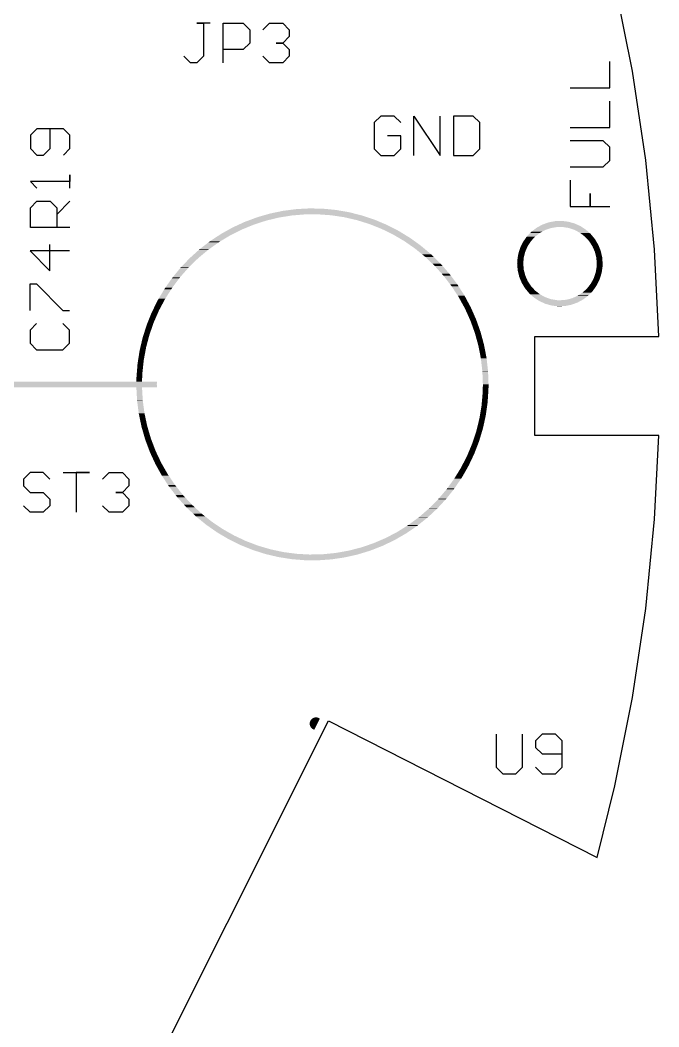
# Model space of a CAD drawing. Extents: x 0 to 3.48, y -0.08 to 2.34.
# Drawn here: x 2.405 to 2.913, y 0.474 to 1.274 of the extents above; entities that cross this region are included whole.
import ezdxf

# ---------------------------------------------------------------- set-up
doc = ezdxf.new("R2010")
doc.units = 0
for name, color, linetype in [('GBS', 7, 'Continuous'), ('GKO', 7, 'Continuous'), ('GTO', 7, 'Continuous')]:
    doc.layers.add(name, color=color, linetype=linetype)

msp = doc.modelspace()

# ---------------------------------------------------------------- linework, layer by layer
at = {"layer": 'GBS'}
msp.add_lwpolyline([(2.4087, 0.2341), (2.6507, 0.7171), (2.8641, 0.6082), (2.8784, 0.6654), (2.8924, 0.7356), (2.9029, 0.8063), (2.9099, 0.8775), (2.91317, 0.94415), (2.8147, 0.94415), (2.8147, 1.02285), (2.91329, 1.02285), (2.9099, 1.0919), (2.9029, 1.1631), (2.8924, 1.2338), (2.8784, 1.304)], dxfattribs=at)
msp.add_lwpolyline([(2.4087, 0.2341), (2.6507, 0.7171), (2.8641, 0.6082), (2.8784, 0.6654), (2.8924, 0.7356), (2.9029, 0.8063), (2.9099, 0.8775), (2.91317, 0.94415), (2.8147, 0.94415), (2.8147, 1.02285), (2.91329, 1.02285), (2.9099, 1.0919), (2.9029, 1.1631), (2.8924, 1.2338), (2.8784, 1.304)], dxfattribs=at)
at = {"layer": 'GKO'}
msp.add_lwpolyline([(2.4087, 0.2341), (2.6507, 0.7171), (2.8641, 0.6082), (2.8784, 0.6654), (2.8924, 0.7356), (2.9029, 0.8063), (2.9099, 0.8775), (2.91317, 0.94415), (2.8147, 0.94415), (2.8147, 1.02285), (2.91329, 1.02285), (2.9099, 1.0919), (2.9029, 1.1631), (2.8924, 1.2338), (2.8784, 1.304)], dxfattribs=at)
msp.add_lwpolyline([(2.4087, 0.2341), (2.6507, 0.7171), (2.8641, 0.6082), (2.8784, 0.6654), (2.8924, 0.7356), (2.9029, 0.8063), (2.9099, 0.8775), (2.91317, 0.94415), (2.8147, 0.94415), (2.8147, 1.02285), (2.91329, 1.02285), (2.9099, 1.0919), (2.9029, 1.1631), (2.8924, 1.2338), (2.8784, 1.304)], dxfattribs=at)
at = {"layer": 'GTO'}
for points in [[(2.5564, 1.2721), (2.5459, 1.2721), (2.5512, 1.2721), (2.5512, 1.2459), (2.5459, 1.2406), (2.5407, 1.2406), (2.5354, 1.2459)], [(2.5669, 1.2406), (2.5669, 1.2721), (2.5827, 1.2721), (2.5879, 1.2668), (2.5879, 1.2563), (2.5827, 1.2511), (2.5669, 1.2511)], [(2.5984, 1.2668), (2.6037, 1.2721), (2.6142, 1.2721), (2.6194, 1.2668), (2.6194, 1.2616), (2.6142, 1.2563), (2.6089, 1.2563), (2.6142, 1.2563), (2.6194, 1.2511), (2.6194, 1.2459), (2.6142, 1.2406), (2.6037, 1.2406), (2.5984, 1.2459)], [(2.8428, 1.2206), (2.8743, 1.2206), (2.8743, 1.2416)], [(2.8428, 1.1891), (2.8743, 1.1891), (2.8743, 1.2101)], [(2.708, 1.193), (2.7028, 1.1982), (2.6923, 1.1982), (2.687, 1.193), (2.687, 1.172), (2.6923, 1.1667), (2.7028, 1.1667), (2.708, 1.172), (2.708, 1.1825), (2.6975, 1.1825)], [(2.7185, 1.1667), (2.7185, 1.1982), (2.7395, 1.1667), (2.7395, 1.1982)], [(2.75, 1.1982), (2.75, 1.1667), (2.7657, 1.1667), (2.771, 1.172), (2.771, 1.193), (2.7657, 1.1982), (2.75, 1.1982)], [(2.4397, 1.1671), (2.445, 1.1724), (2.445, 1.1829), (2.4397, 1.1881), (2.4187, 1.1881), (2.4135, 1.1829), (2.4135, 1.1724), (2.4187, 1.1671), (2.424, 1.1671), (2.4292, 1.1724), (2.4292, 1.1881)], [(2.8428, 1.1577), (2.8691, 1.1577), (2.8743, 1.1629), (2.8743, 1.1734), (2.8691, 1.1786), (2.8428, 1.1786)], [(2.445, 1.1409), (2.445, 1.1514), (2.445, 1.1461), (2.4135, 1.1461), (2.4187, 1.1409)], [(2.8428, 1.1472), (2.8428, 1.1262), (2.8586, 1.1262), (2.8586, 1.1367), (2.8586, 1.1262), (2.8743, 1.1262)], [(2.445, 1.1094), (2.4135, 1.1094), (2.4135, 1.1251), (2.4187, 1.1304), (2.4292, 1.1304), (2.4345, 1.1251), (2.4345, 1.1094)], [(2.4345, 1.1199), (2.445, 1.1304)], [(2.4446, 1.0909), (2.4132, 1.0909), (2.4289, 1.0751), (2.4289, 1.0961)], [(2.4132, 1.0436), (2.4132, 1.0646), (2.4184, 1.0646), (2.4394, 1.0436), (2.4446, 1.0436)], [(2.4184, 1.0331), (2.4132, 1.0279), (2.4132, 1.0174), (2.4184, 1.0122), (2.4394, 1.0122), (2.4446, 1.0174), (2.4446, 1.0279), (2.4394, 1.0331)], [(2.429, 0.9092), (2.4237, 0.9145), (2.4132, 0.9145), (2.408, 0.9092), (2.408, 0.904), (2.4132, 0.8987), (2.4237, 0.8987), (2.429, 0.8935), (2.429, 0.8882), (2.4237, 0.883), (2.4132, 0.883), (2.408, 0.8882)], [(2.4395, 0.9145), (2.4605, 0.9145), (2.45, 0.9145), (2.45, 0.883)], [(2.4709, 0.9092), (2.4762, 0.9145), (2.4867, 0.9145), (2.4919, 0.9092), (2.4919, 0.904), (2.4867, 0.8987), (2.4814, 0.8987), (2.4867, 0.8987), (2.4919, 0.8935), (2.4919, 0.8882), (2.4867, 0.883), (2.4762, 0.883), (2.4709, 0.8882)], [(2.7838, 0.7064), (2.7838, 0.6802), (2.7891, 0.6749), (2.7996, 0.6749), (2.8048, 0.6802), (2.8048, 0.7064)], [(2.8153, 0.6802), (2.8205, 0.6749), (2.831, 0.6749), (2.8363, 0.6802), (2.8363, 0.7012), (2.831, 0.7064), (2.8205, 0.7064), (2.8153, 0.7012), (2.8153, 0.6959), (2.8205, 0.6907), (2.8363, 0.6907)]]:
    msp.add_lwpolyline(points, dxfattribs=at)
for points in [[(2.60407, 1.12062), (2.60906, 1.12166), (2.67114, 1.12062), (2.66703, 1.12166)], [(2.60906, 1.12166), (2.61443, 1.12278), (2.66703, 1.12166), (2.6606, 1.12278)], [(2.61443, 1.12278), (2.61976, 1.12347), (2.6606, 1.12278), (2.6566, 1.12347)], [(2.61976, 1.12347), (2.62492, 1.12415), (2.6566, 1.12347), (2.64967, 1.12415)], [(2.62492, 1.12415), (2.63135, 1.1245), (2.64967, 1.12415), (2.64607, 1.1245)], [(2.63135, 1.1245), (2.63549, 1.12472), (2.64607, 1.1245), (2.63549, 1.12472)], [(2.57924, 1.1118), (2.58398, 1.11399), (2.59117, 1.1118), (2.59793, 1.11399)], [(2.58398, 1.11399), (2.58671, 1.115), (2.59793, 1.11399), (2.60107, 1.115)], [(2.58671, 1.115), (2.59324, 1.11744), (2.60107, 1.115), (2.6112, 1.11744)], [(2.59324, 1.11744), (2.5939, 1.11768), (2.6112, 1.11744), (2.61272, 1.11768)], [(2.5939, 1.11768), (2.59877, 1.11909), (2.61272, 1.11768), (2.62148, 1.11909)], [(2.59877, 1.11909), (2.60173, 1.11994), (2.62148, 1.11909), (2.63185, 1.11994)], [(2.60173, 1.11994), (2.60193, 1.12), (2.63185, 1.11994), (2.64226, 1.12)], [(2.60193, 1.12), (2.60407, 1.12062), (2.67357, 1.12), (2.67114, 1.12062)], [(2.65265, 1.11926), (2.64226, 1.12), (2.6765, 1.11926), (2.67357, 1.12)], [(2.65398, 1.11906), (2.65265, 1.11926), (2.67729, 1.11906), (2.6765, 1.11926)], [(2.66295, 1.11772), (2.65398, 1.11906), (2.68128, 1.11772), (2.67729, 1.11906)], [(2.6718, 1.11569), (2.66295, 1.11772), (2.68732, 1.11569), (2.68128, 1.11772)], [(2.6731, 1.1154), (2.6718, 1.11569), (2.68802, 1.1154), (2.68732, 1.11569)], [(2.68304, 1.1123), (2.6731, 1.1154), (2.69536, 1.1123), (2.68802, 1.1154)], [(2.82345, 1.11282), (2.82552, 1.11356), (2.84605, 1.11282), (2.8433, 1.11356)], [(2.82552, 1.11356), (2.8287, 1.11419), (2.8433, 1.11356), (2.84102, 1.11419)], [(2.8287, 1.11419), (2.83064, 1.11457), (2.84102, 1.11419), (2.83769, 1.11457)], [(2.83064, 1.11457), (2.83584, 1.11478), (2.83769, 1.11457), (2.83584, 1.11478)], [(2.56512, 1.10441), (2.5713, 1.10785), (2.57471, 1.10441), (2.58154, 1.10785)], [(2.5713, 1.10785), (2.57437, 1.10955), (2.58154, 1.10785), (2.5857, 1.10955)], [(2.57437, 1.10955), (2.57924, 1.1118), (2.5857, 1.10955), (2.59117, 1.1118)], [(2.68485, 1.11158), (2.68304, 1.1123), (2.69707, 1.11158), (2.69536, 1.1123)], [(2.69271, 1.10845), (2.68485, 1.11158), (2.70315, 1.10845), (2.69707, 1.11158)], [(2.6962, 1.10674), (2.69271, 1.10845), (2.70648, 1.10674), (2.70315, 1.10845)], [(2.70206, 1.10387), (2.6962, 1.10674), (2.71116, 1.10387), (2.70648, 1.10674)], [(2.811, 1.10517), (2.81191, 1.10612), (2.81862, 1.10517), (2.82037, 1.10612)], [(2.81191, 1.10612), (2.81368, 1.10748), (2.82037, 1.10612), (2.82286, 1.10748)], [(2.81368, 1.10748), (2.81575, 1.10906), (2.82286, 1.10748), (2.82743, 1.10906)], [(2.81575, 1.10906), (2.81605, 1.10929), (2.82743, 1.10906), (2.82877, 1.10929)], [(2.81605, 1.10929), (2.81711, 1.10987), (2.82877, 1.10929), (2.8322, 1.10987)], [(2.81711, 1.10987), (2.81714, 1.10989), (2.8322, 1.10987), (2.83703, 1.10989)], [(2.81714, 1.10989), (2.81861, 1.11069), (2.85205, 1.10989), (2.85081, 1.11069)], [(2.81861, 1.11069), (2.82062, 1.11179), (2.85081, 1.11069), (2.84834, 1.11179)], [(2.82062, 1.11179), (2.82345, 1.11282), (2.84834, 1.11179), (2.84605, 1.11282)], [(2.8418, 1.10911), (2.83703, 1.10989), (2.85326, 1.10911), (2.85205, 1.10989)], [(2.84546, 1.10786), (2.8418, 1.10911), (2.85518, 1.10786), (2.85326, 1.10911)], [(2.84637, 1.10755), (2.84546, 1.10786), (2.85553, 1.10755), (2.85518, 1.10786)], [(2.85063, 1.10526), (2.84637, 1.10755), (2.85811, 1.10526), (2.85553, 1.10755)], [(2.54792, 1.0921), (2.55526, 1.09778), (2.55537, 1.0921), (2.56332, 1.09778)], [(2.55526, 1.09778), (2.55629, 1.09858), (2.56332, 1.09778), (2.56464, 1.09858)], [(2.55629, 1.09858), (2.56324, 1.10316), (2.56464, 1.09858), (2.57224, 1.10316)], [(2.56324, 1.10316), (2.56512, 1.10441), (2.57224, 1.10316), (2.57471, 1.10441)], [(2.70659, 1.10121), (2.70206, 1.10387), (2.7155, 1.10121), (2.71116, 1.10387)], [(2.71103, 1.09859), (2.70659, 1.10121), (2.71913, 1.09859), (2.7155, 1.10121)], [(2.71617, 1.09501), (2.71103, 1.09859), (2.72408, 1.09501), (2.71913, 1.09859)], [(2.80359, 1.09456), (2.80532, 1.09808), (2.80893, 1.09456), (2.81121, 1.09808)], [(2.80532, 1.09808), (2.8057, 1.09862), (2.81121, 1.09808), (2.81156, 1.09862)], [(2.8057, 1.09862), (2.80819, 1.10218), (2.81156, 1.09862), (2.81482, 1.10218)], [(2.80819, 1.10218), (2.80831, 1.10236), (2.81482, 1.10218), (2.81504, 1.10236)], [(2.80831, 1.10236), (2.811, 1.10517), (2.81504, 1.10236), (2.81862, 1.10517)], [(2.85175, 1.1044), (2.85063, 1.10526), (2.85908, 1.1044), (2.85811, 1.10526)], [(2.85445, 1.10231), (2.85175, 1.1044), (2.86081, 1.10231), (2.85908, 1.1044)], [(2.85624, 1.10038), (2.85445, 1.10231), (2.8624, 1.10038), (2.86081, 1.10231)], [(2.85774, 1.09876), (2.85624, 1.10038), (2.86336, 1.09876), (2.8624, 1.10038)], [(2.85961, 1.0959), (2.85774, 1.09876), (2.86506, 1.0959), (2.86336, 1.09876)], [(2.54012, 1.08505), (2.54752, 1.09173), (2.54687, 1.08505), (2.55485, 1.09173)], [(2.54752, 1.09173), (2.54792, 1.0921), (2.55485, 1.09173), (2.55537, 1.0921)], [(2.71957, 1.09263), (2.71617, 1.09501), (2.72689, 1.09263), (2.72408, 1.09501)], [(2.72501, 1.08818), (2.71957, 1.09263), (2.73216, 1.08818), (2.72689, 1.09263)], [(2.80147, 1.08843), (2.802, 1.09013), (2.80658, 1.08843), (2.807, 1.09013)], [(2.802, 1.09013), (2.80303, 1.09341), (2.807, 1.09013), (2.80843, 1.09341)], [(2.80303, 1.09341), (2.80359, 1.09456), (2.80843, 1.09341), (2.80893, 1.09456)], [(2.86039, 1.09472), (2.85961, 1.0959), (2.86554, 1.09472), (2.86506, 1.0959)], [(2.862, 1.09107), (2.86039, 1.09472), (2.86701, 1.09107), (2.86554, 1.09472)], [(2.86234, 1.0903), (2.862, 1.09107), (2.86719, 1.0903), (2.86701, 1.09107)], [(2.86344, 1.086), (2.86234, 1.0903), (2.8682, 1.086), (2.86719, 1.0903)], [(2.53319, 1.07777), (2.54007, 1.085), (2.53942, 1.07777), (2.54682, 1.085)], [(2.54007, 1.085), (2.54012, 1.08505), (2.54682, 1.085), (2.54687, 1.08505)], [(2.72763, 1.08604), (2.72501, 1.08818), (2.73434, 1.08604), (2.73216, 1.08818)], [(2.73315, 1.08076), (2.72763, 1.08604), (2.73971, 1.08076), (2.73434, 1.08604)], [(2.8006, 1.0808), (2.80069, 1.08328), (2.80545, 1.0808), (2.80566, 1.08328)], [(2.80069, 1.08328), (2.80102, 1.08544), (2.80566, 1.08328), (2.80583, 1.08544)], [(2.80102, 1.08544), (2.80147, 1.08843), (2.80583, 1.08544), (2.80658, 1.08843)], [(2.86354, 1.08562), (2.86344, 1.086), (2.86823, 1.08562), (2.8682, 1.086)], [(2.86395, 1.0808), (2.86354, 1.08562), (2.8686, 1.0808), (2.86823, 1.08562)], [(2.52673, 1.06995), (2.53277, 1.07734), (2.53255, 1.06995), (2.53904, 1.07734)], [(2.53277, 1.07734), (2.53319, 1.07777), (2.53904, 1.07734), (2.53942, 1.07777)], [(2.73515, 1.07884), (2.73315, 1.08076), (2.74138, 1.07884), (2.73971, 1.08076)], [(2.74059, 1.07279), (2.73515, 1.07884), (2.74667, 1.07279), (2.74138, 1.07884)], [(2.80097, 1.07598), (2.8006, 1.0808), (2.80586, 1.07598), (2.80545, 1.0808)], [(2.801, 1.0756), (2.80097, 1.07598), (2.80596, 1.0756), (2.80586, 1.07598)], [(2.80201, 1.0713), (2.801, 1.0756), (2.80706, 1.0713), (2.80596, 1.0756)], [(2.86288, 1.07317), (2.86306, 1.07371), (2.86773, 1.07317), (2.86782, 1.07371)], [(2.86306, 1.07371), (2.86383, 1.07832), (2.86782, 1.07371), (2.86851, 1.07832)], [(2.86383, 1.07832), (2.86385, 1.07847), (2.86851, 1.07832), (2.86852, 1.07847)], [(2.86385, 1.07847), (2.86395, 1.0808), (2.86852, 1.07847), (2.8686, 1.0808)], [(2.52082, 1.06162), (2.52608, 1.06914), (2.52631, 1.06162), (2.53195, 1.06914)], [(2.52608, 1.06914), (2.52673, 1.06995), (2.53195, 1.06914), (2.53255, 1.06995)], [(2.74211, 1.07109), (2.74059, 1.07279), (2.74794, 1.07109), (2.74667, 1.07279)], [(2.74731, 1.06432), (2.74211, 1.07109), (2.75301, 1.06432), (2.74794, 1.07109)], [(2.80219, 1.07053), (2.80201, 1.0713), (2.8074, 1.07053), (2.80706, 1.0713)], [(2.80366, 1.06688), (2.80219, 1.07053), (2.80901, 1.06688), (2.8074, 1.07053)], [(2.80414, 1.0657), (2.80366, 1.06688), (2.80979, 1.0657), (2.80901, 1.06688)], [(2.80584, 1.06284), (2.80414, 1.0657), (2.81167, 1.06284), (2.80979, 1.0657)], [(2.8592, 1.06488), (2.86099, 1.06819), (2.86455, 1.06488), (2.86618, 1.06819)], [(2.86099, 1.06819), (2.86149, 1.06913), (2.86618, 1.06819), (2.86647, 1.06913)], [(2.86149, 1.06913), (2.86288, 1.07317), (2.86647, 1.06913), (2.86773, 1.07317)], [(2.51551, 1.05283), (2.52002, 1.06046), (2.52072, 1.05283), (2.52558, 1.06046)], [(2.52002, 1.06046), (2.52082, 1.06162), (2.52558, 1.06046), (2.52631, 1.06162)], [(2.74844, 1.06283), (2.74731, 1.06432), (2.75396, 1.06283), (2.75301, 1.06432)], [(2.75329, 1.05539), (2.74844, 1.06283), (2.7587, 1.05539), (2.75396, 1.06283)], [(2.80681, 1.06122), (2.80584, 1.06284), (2.81317, 1.06122), (2.81167, 1.06284)], [(2.8084, 1.05929), (2.80681, 1.06122), (2.81495, 1.05929), (2.81317, 1.06122)], [(2.81013, 1.0572), (2.8084, 1.05929), (2.81765, 1.0572), (2.81495, 1.05929)], [(2.84914, 1.05548), (2.85268, 1.05779), (2.85729, 1.05548), (2.8595, 1.05779)], [(2.85268, 1.05779), (2.85425, 1.05924), (2.8595, 1.05779), (2.8609, 1.05924)], [(2.85425, 1.05924), (2.85623, 1.06107), (2.8609, 1.05924), (2.86217, 1.06107)], [(2.85623, 1.06107), (2.85813, 1.06352), (2.86217, 1.06107), (2.86388, 1.06352)], [(2.85813, 1.06352), (2.8592, 1.06488), (2.86388, 1.06352), (2.86455, 1.06488)], [(2.51083, 1.04364), (2.51463, 1.05135), (2.51582, 1.04364), (2.51993, 1.05135)], [(2.51463, 1.05135), (2.51551, 1.05283), (2.51993, 1.05135), (2.52072, 1.05283)], [(2.75413, 1.05411), (2.75329, 1.05539), (2.75938, 1.05411), (2.7587, 1.05539)], [(2.75853, 1.04606), (2.75413, 1.05411), (2.76369, 1.04606), (2.75938, 1.05411)], [(2.8111, 1.05634), (2.81013, 1.0572), (2.81877, 1.05634), (2.81765, 1.0572)], [(2.81367, 1.05405), (2.8111, 1.05634), (2.82303, 1.05405), (2.81877, 1.05634)], [(2.81402, 1.05374), (2.81367, 1.05405), (2.82394, 1.05374), (2.82303, 1.05405)], [(2.81595, 1.05249), (2.81402, 1.05374), (2.82761, 1.05249), (2.82394, 1.05374)], [(2.81716, 1.05171), (2.81595, 1.05249), (2.83237, 1.05171), (2.82761, 1.05249)], [(2.8173, 1.05162), (2.81716, 1.05171), (2.8347, 1.05162), (2.83237, 1.05171)], [(2.8184, 1.05091), (2.8173, 1.05162), (2.8506, 1.05091), (2.85189, 1.05162)], [(2.82086, 1.04981), (2.8184, 1.05091), (2.84858, 1.04981), (2.8506, 1.05091)], [(2.82316, 1.04878), (2.82086, 1.04981), (2.84575, 1.04878), (2.84858, 1.04981)], [(2.8347, 1.05162), (2.83952, 1.05202), (2.85189, 1.05162), (2.85262, 1.05202)], [(2.83952, 1.05202), (2.84067, 1.05231), (2.85262, 1.05202), (2.85316, 1.05231)], [(2.84067, 1.05231), (2.8442, 1.0532), (2.85316, 1.05231), (2.85432, 1.0532)], [(2.8442, 1.0532), (2.84863, 1.05515), (2.85432, 1.0532), (2.85686, 1.05515)], [(2.84863, 1.05515), (2.84914, 1.05548), (2.85686, 1.05515), (2.85729, 1.05548)], [(2.50683, 1.03411), (2.50995, 1.04186), (2.51164, 1.03411), (2.51504, 1.04186)], [(2.50995, 1.04186), (2.51083, 1.04364), (2.51504, 1.04186), (2.51582, 1.04364)], [(2.75913, 1.04498), (2.75853, 1.04606), (2.76417, 1.04498), (2.76369, 1.04606)], [(2.76301, 1.03638), (2.75913, 1.04498), (2.76797, 1.03638), (2.76417, 1.04498)], [(2.8259, 1.04804), (2.82316, 1.04878), (2.84368, 1.04804), (2.84575, 1.04878)], [(2.82818, 1.04741), (2.8259, 1.04804), (2.8405, 1.04741), (2.84368, 1.04804)], [(2.83152, 1.04703), (2.82818, 1.04741), (2.83857, 1.04703), (2.8405, 1.04741)], [(2.83336, 1.04682), (2.83152, 1.04703), (2.83336, 1.04682), (2.83857, 1.04703)], [(2.506, 1.03205), (2.50683, 1.03411), (2.51093, 1.03205), (2.51164, 1.03411)], [(2.76341, 1.03549), (2.76301, 1.03638), (2.76828, 1.03549), (2.76797, 1.03638)], [(2.76669, 1.0264), (2.76341, 1.03549), (2.7715, 1.0264), (2.76828, 1.03549)], [(2.50354, 1.02428), (2.506, 1.03205), (2.50821, 1.02428), (2.51093, 1.03205)], [(2.76695, 1.0257), (2.76669, 1.0264), (2.77169, 1.0257), (2.7715, 1.0264)], [(2.76958, 1.01618), (2.76695, 1.0257), (2.77426, 1.01618), (2.77169, 1.0257)], [(2.50097, 1.01421), (2.5028, 1.02196), (2.50554, 1.01421), (2.5076, 1.02196)], [(2.5028, 1.02196), (2.50354, 1.02428), (2.5076, 1.02196), (2.50821, 1.02428)], [(2.49916, 1.00397), (2.50037, 1.01166), (2.50365, 1.00397), (2.50507, 1.01166)], [(2.50037, 1.01166), (2.50097, 1.01421), (2.50507, 1.01166), (2.50554, 1.01421)], [(2.76973, 1.01566), (2.76958, 1.01618), (2.77436, 1.01566), (2.77426, 1.01618)], [(2.77166, 1.00579), (2.76973, 1.01566), (2.77625, 1.00579), (2.77436, 1.01566)], [(2.49812, 0.99362), (2.49873, 1.0012), (2.50256, 0.99362), (2.50336, 1.0012)], [(2.49873, 1.0012), (2.49916, 1.00397), (2.50336, 1.0012), (2.50365, 1.00397)], [(2.77173, 1.00544), (2.77166, 1.00579), (2.77629, 1.00544), (2.77625, 1.00579)], [(2.77292, 0.99528), (2.77173, 1.00544), (2.77745, 0.99528), (2.77629, 1.00544)], [(2.49788, 0.99065), (2.49812, 0.99362), (2.50243, 0.99065), (2.50256, 0.99362)], [(2.77294, 0.9951), (2.77292, 0.99528), (2.77746, 0.9951), (2.77745, 0.99528)], [(2.77335, 0.9847), (2.77294, 0.9951), (2.77785, 0.9847), (2.77746, 0.9951)], [(2.31428, 0.98659), (2.31428, 0.98695), (2.51407, 0.98659), (2.51407, 0.98695)], [(2.31428, 0.98695), (2.31428, 0.98695), (2.51407, 0.98695), (2.50228, 0.98695)], [(2.3758, 0.98581), (2.37103, 0.98659), (2.51406, 0.98581), (2.51407, 0.98659)], [(2.37906, 0.9847), (2.3758, 0.98581), (2.51405, 0.9847), (2.51406, 0.98581)], [(2.49776, 0.98695), (2.49777, 0.98696), (2.50228, 0.98695), (2.50227, 0.98696)], [(2.49777, 0.98696), (2.49788, 0.99065), (2.50227, 0.98696), (2.50243, 0.99065)], [(2.38037, 0.98425), (2.37906, 0.9847), (2.51406, 0.98425), (2.51405, 0.9847)], [(2.38373, 0.98245), (2.38037, 0.98425), (2.51407, 0.98245), (2.51406, 0.98425)], [(2.49777, 0.98244), (2.49776, 0.98245), (2.50227, 0.98244), (2.50228, 0.98245)], [(2.49776, 0.98245), (2.49776, 0.98245), (2.50228, 0.98245), (2.51407, 0.98245)], [(2.49833, 0.97205), (2.49777, 0.98244), (2.50286, 0.97205), (2.50227, 0.98244)], [(2.77251, 0.97047), (2.77318, 0.97802), (2.77712, 0.97047), (2.77761, 0.97802)], [(2.77318, 0.97802), (2.77326, 0.98103), (2.77761, 0.97802), (2.7778, 0.98103)], [(2.77326, 0.98103), (2.77335, 0.9847), (2.7778, 0.98103), (2.77785, 0.9847)], [(2.49834, 0.97187), (2.49833, 0.97205), (2.50288, 0.97187), (2.50286, 0.97205)], [(2.49967, 0.96173), (2.49834, 0.97187), (2.50424, 0.96173), (2.50288, 0.97187)], [(2.77225, 0.96765), (2.77251, 0.97047), (2.77673, 0.96765), (2.77712, 0.97047)], [(2.49971, 0.96138), (2.49967, 0.96173), (2.50432, 0.96138), (2.50424, 0.96173)], [(2.50176, 0.95154), (2.49971, 0.96138), (2.50641, 0.95154), (2.50432, 0.96138)], [(2.77097, 0.95999), (2.77225, 0.96765), (2.77565, 0.95999), (2.77673, 0.96765)], [(2.76862, 0.94965), (2.77054, 0.95739), (2.77339, 0.94965), (2.77508, 0.95739)], [(2.77054, 0.95739), (2.77097, 0.95999), (2.77508, 0.95739), (2.77565, 0.95999)], [(2.50187, 0.95102), (2.50176, 0.95154), (2.50657, 0.95102), (2.50641, 0.95154)], [(2.5046, 0.94156), (2.50187, 0.95102), (2.50936, 0.94156), (2.50657, 0.95102)], [(2.76547, 0.93951), (2.76803, 0.94728), (2.77035, 0.93951), (2.77268, 0.94728)], [(2.76803, 0.94728), (2.76862, 0.94965), (2.77268, 0.94728), (2.77339, 0.94965)], [(2.5048, 0.94085), (2.5046, 0.94156), (2.50963, 0.94085), (2.50936, 0.94156)], [(2.50816, 0.93183), (2.5048, 0.94085), (2.51306, 0.93183), (2.50963, 0.94085)], [(2.76152, 0.92963), (2.76477, 0.93739), (2.76656, 0.92963), (2.76954, 0.93739)], [(2.76477, 0.93739), (2.76547, 0.93951), (2.76954, 0.93739), (2.77035, 0.93951)], [(2.50849, 0.93093), (2.50816, 0.93183), (2.51348, 0.93093), (2.51306, 0.93183)], [(2.51242, 0.92241), (2.50849, 0.93093), (2.5175, 0.92241), (2.51348, 0.93093)], [(2.76075, 0.92779), (2.76152, 0.92963), (2.76569, 0.92779), (2.76656, 0.92963)], [(2.51292, 0.92132), (2.51242, 0.92241), (2.51812, 0.92132), (2.5175, 0.92241)], [(2.51735, 0.91336), (2.51292, 0.92132), (2.52265, 0.91336), (2.51812, 0.92132)], [(2.75679, 0.92007), (2.76075, 0.92779), (2.76203, 0.92007), (2.76569, 0.92779)], [(2.51807, 0.91207), (2.51735, 0.91336), (2.52352, 0.91207), (2.52265, 0.91336)], [(2.75131, 0.91087), (2.756, 0.91852), (2.7568, 0.91087), (2.76115, 0.91852)], [(2.756, 0.91852), (2.75679, 0.92007), (2.76115, 0.91852), (2.76203, 0.92007)], [(2.52291, 0.90473), (2.51807, 0.91207), (2.52848, 0.90473), (2.52352, 0.91207)], [(2.7451, 0.9021), (2.75056, 0.90964), (2.75088, 0.9021), (2.75597, 0.90964)], [(2.75056, 0.90964), (2.75131, 0.91087), (2.75597, 0.90964), (2.7568, 0.91087)], [(2.5239, 0.90324), (2.52291, 0.90473), (2.52966, 0.90324), (2.52848, 0.90473)], [(2.52905, 0.89658), (2.5239, 0.90324), (2.53495, 0.89658), (2.52966, 0.90324)], [(2.73816, 0.89379), (2.74446, 0.90121), (2.74432, 0.89379), (2.75018, 0.90121)], [(2.74446, 0.90121), (2.7451, 0.9021), (2.75018, 0.90121), (2.75088, 0.9021)], [(2.53037, 0.89487), (2.52905, 0.89658), (2.53653, 0.89487), (2.53495, 0.89658)], [(2.53572, 0.88895), (2.53037, 0.89487), (2.54203, 0.88895), (2.53653, 0.89487)], [(2.73053, 0.88601), (2.73772, 0.89327), (2.73715, 0.88601), (2.74384, 0.89327)], [(2.73772, 0.89327), (2.73816, 0.89379), (2.74384, 0.89327), (2.74432, 0.89379)], [(2.53747, 0.88702), (2.53572, 0.88895), (2.54412, 0.88702), (2.54203, 0.88895)], [(2.54286, 0.88188), (2.53747, 0.88702), (2.54968, 0.88188), (2.54412, 0.88702)], [(2.54513, 0.87972), (2.54286, 0.88188), (2.55241, 0.87972), (2.54968, 0.88188)], [(2.72252, 0.87906), (2.73039, 0.88587), (2.7297, 0.87906), (2.737, 0.88587)], [(2.73039, 0.88587), (2.73053, 0.88601), (2.737, 0.88587), (2.73715, 0.88601)], [(2.55039, 0.87542), (2.54513, 0.87972), (2.55784, 0.87542), (2.55241, 0.87972)], [(2.55332, 0.87302), (2.55039, 0.87542), (2.5614, 0.87302), (2.55784, 0.87542)], [(2.55822, 0.8696), (2.55332, 0.87302), (2.56648, 0.8696), (2.5614, 0.87302)], [(2.71415, 0.87287), (2.72216, 0.87879), (2.72202, 0.87287), (2.72941, 0.87879)], [(2.72216, 0.87879), (2.72252, 0.87906), (2.72941, 0.87879), (2.7297, 0.87906)], [(2.562, 0.86696), (2.55822, 0.8696), (2.57114, 0.86696), (2.56648, 0.8696)], [(2.56621, 0.86447), (2.562, 0.86696), (2.57554, 0.86447), (2.57114, 0.86696)], [(2.69611, 0.8625), (2.70316, 0.8662), (2.70601, 0.8625), (2.71241, 0.8662)], [(2.70316, 0.8662), (2.70533, 0.86734), (2.71241, 0.8662), (2.71408, 0.86734)], [(2.70533, 0.86734), (2.71304, 0.87217), (2.71408, 0.86734), (2.72115, 0.87217)], [(2.71304, 0.87217), (2.71415, 0.87287), (2.72115, 0.87217), (2.72202, 0.87287)], [(2.57111, 0.86157), (2.56621, 0.86447), (2.58171, 0.86157), (2.57554, 0.86447)], [(2.5742, 0.86005), (2.57111, 0.86157), (2.58496, 0.86005), (2.58171, 0.86157)], [(2.5806, 0.85689), (2.5742, 0.86005), (2.5933, 0.85689), (2.58496, 0.86005)], [(2.68049, 0.85632), (2.68655, 0.85839), (2.69371, 0.85632), (2.69802, 0.85839)], [(2.68655, 0.85839), (2.6924, 0.86091), (2.69802, 0.85839), (2.70325, 0.86091)], [(2.6924, 0.86091), (2.69611, 0.8625), (2.70325, 0.86091), (2.70601, 0.8625)], [(2.58192, 0.85636), (2.5806, 0.85689), (2.5947, 0.85636), (2.5933, 0.85689)], [(2.58919, 0.85343), (2.58192, 0.85636), (2.60469, 0.85343), (2.5947, 0.85636)], [(2.59042, 0.85293), (2.58919, 0.85343), (2.60703, 0.85293), (2.60469, 0.85343)], [(2.59564, 0.85127), (2.59042, 0.85293), (2.61487, 0.85127), (2.60703, 0.85293)], [(2.59994, 0.84991), (2.59564, 0.85127), (2.6252, 0.84991), (2.61487, 0.85127)], [(2.6005, 0.84973), (2.59994, 0.84991), (2.62843, 0.84973), (2.6252, 0.84991)], [(2.60216, 0.84934), (2.6005, 0.84973), (2.63559, 0.84934), (2.62843, 0.84973)], [(2.6108, 0.8473), (2.60216, 0.84934), (2.66459, 0.8473), (2.67364, 0.84934)], [(2.63559, 0.84934), (2.63664, 0.84936), (2.67364, 0.84934), (2.67374, 0.84936)], [(2.63664, 0.84936), (2.646, 0.84957), (2.67374, 0.84936), (2.67441, 0.84957)], [(2.646, 0.84957), (2.65636, 0.8506), (2.67441, 0.84957), (2.67777, 0.8506)], [(2.65636, 0.8506), (2.66661, 0.85242), (2.67777, 0.8506), (2.68371, 0.85242)], [(2.66661, 0.85242), (2.66678, 0.85246), (2.68371, 0.85242), (2.68386, 0.85246)], [(2.66678, 0.85246), (2.67669, 0.85502), (2.68386, 0.85246), (2.6904, 0.85502)], [(2.67669, 0.85502), (2.68049, 0.85632), (2.6904, 0.85502), (2.69371, 0.85632)], [(2.61249, 0.84704), (2.6108, 0.8473), (2.66341, 0.84704), (2.66459, 0.8473)], [(2.62126, 0.84565), (2.61249, 0.84704), (2.65403, 0.84565), (2.66341, 0.84704)], [(2.62323, 0.84549), (2.62126, 0.84565), (2.65294, 0.84549), (2.65403, 0.84565)], [(2.63181, 0.8448), (2.62323, 0.84549), (2.64314, 0.8448), (2.65294, 0.84549)], [(2.64239, 0.84475), (2.63181, 0.8448), (2.64239, 0.84475), (2.64314, 0.8448)], [(2.6356, 0.71497), (2.63564, 0.71541), (2.64181, 0.71497), (2.64203, 0.71541)], [(2.63561, 0.71454), (2.6356, 0.71497), (2.64159, 0.71454), (2.64181, 0.71497)], [(2.63565, 0.7141), (2.63561, 0.71454), (2.64137, 0.7141), (2.64159, 0.71454)], [(2.63564, 0.71541), (2.63571, 0.71584), (2.64203, 0.71541), (2.64224, 0.71584)], [(2.63573, 0.71368), (2.63565, 0.7141), (2.64116, 0.71368), (2.64137, 0.7141)], [(2.63571, 0.71584), (2.63582, 0.71626), (2.64224, 0.71584), (2.64245, 0.71626)], [(2.63585, 0.71326), (2.63573, 0.71368), (2.64095, 0.71326), (2.64116, 0.71368)], [(2.63582, 0.71626), (2.63597, 0.71667), (2.64245, 0.71626), (2.64266, 0.71667)], [(2.636, 0.71285), (2.63585, 0.71326), (2.64074, 0.71285), (2.64095, 0.71326)], [(2.63597, 0.71667), (2.63615, 0.71707), (2.64266, 0.71667), (2.64286, 0.71707)], [(2.63619, 0.71245), (2.636, 0.71285), (2.64054, 0.71245), (2.64074, 0.71285)], [(2.63615, 0.71707), (2.63636, 0.71745), (2.64286, 0.71707), (2.64305, 0.71745)], [(2.63636, 0.71745), (2.63661, 0.71781), (2.64305, 0.71745), (2.64323, 0.71781)], [(2.63661, 0.71781), (2.63689, 0.71815), (2.64323, 0.71781), (2.6434, 0.71815)], [(2.63689, 0.71815), (2.63719, 0.71846), (2.6434, 0.71815), (2.64355, 0.71846)], [(2.63719, 0.71846), (2.63752, 0.71874), (2.64355, 0.71846), (2.64369, 0.71874)], [(2.63752, 0.71874), (2.63763, 0.71882), (2.64369, 0.71874), (2.64373, 0.71882)], [(2.63763, 0.71882), (2.63788, 0.71899), (2.64373, 0.71882), (2.64338, 0.71899)], [(2.63788, 0.71899), (2.63826, 0.71922), (2.64338, 0.71899), (2.64295, 0.71922)], [(2.63826, 0.71922), (2.63834, 0.71925), (2.64295, 0.71922), (2.64287, 0.71925)], [(2.63834, 0.71925), (2.63865, 0.7194), (2.64287, 0.71925), (2.64255, 0.7194)], [(2.63865, 0.7194), (2.63874, 0.71944), (2.64255, 0.7194), (2.64248, 0.71944)], [(2.63874, 0.71944), (2.63906, 0.71956), (2.64248, 0.71944), (2.64214, 0.71956)], [(2.63906, 0.71956), (2.63915, 0.71958), (2.64214, 0.71956), (2.64206, 0.71958)], [(2.63915, 0.71958), (2.63948, 0.71967), (2.64206, 0.71958), (2.64171, 0.71967)], [(2.63948, 0.71967), (2.63958, 0.71969), (2.64171, 0.71967), (2.64164, 0.71969)], [(2.63958, 0.71969), (2.63991, 0.71975), (2.64164, 0.71969), (2.64128, 0.71975)], [(2.63991, 0.71975), (2.64002, 0.71976), (2.64128, 0.71975), (2.64121, 0.71976)], [(2.64002, 0.71976), (2.64034, 0.71979), (2.64121, 0.71976), (2.64083, 0.71979)], [(2.64034, 0.71979), (2.64078, 0.7198), (2.64083, 0.71979), (2.64078, 0.7198)], [(2.63641, 0.71208), (2.63619, 0.71245), (2.64036, 0.71208), (2.64054, 0.71245)], [(2.63666, 0.71172), (2.63641, 0.71208), (2.64018, 0.71172), (2.64036, 0.71208)], [(2.63694, 0.71139), (2.63666, 0.71172), (2.64001, 0.71139), (2.64018, 0.71172)], [(2.63726, 0.71108), (2.63694, 0.71139), (2.63986, 0.71108), (2.64001, 0.71139)], [(2.63759, 0.71081), (2.63726, 0.71108), (2.63972, 0.71081), (2.63986, 0.71108)], [(2.63795, 0.71056), (2.63759, 0.71081), (2.6396, 0.71056), (2.63972, 0.71081)], [(2.63833, 0.71035), (2.63795, 0.71056), (2.63949, 0.71035), (2.6396, 0.71056)], [(2.63925, 0.70988), (2.63833, 0.71035), (2.63925, 0.70988), (2.63949, 0.71035)]]:
    msp.add_solid(points, dxfattribs=at)

doc.saveas('drawing.dxf')
